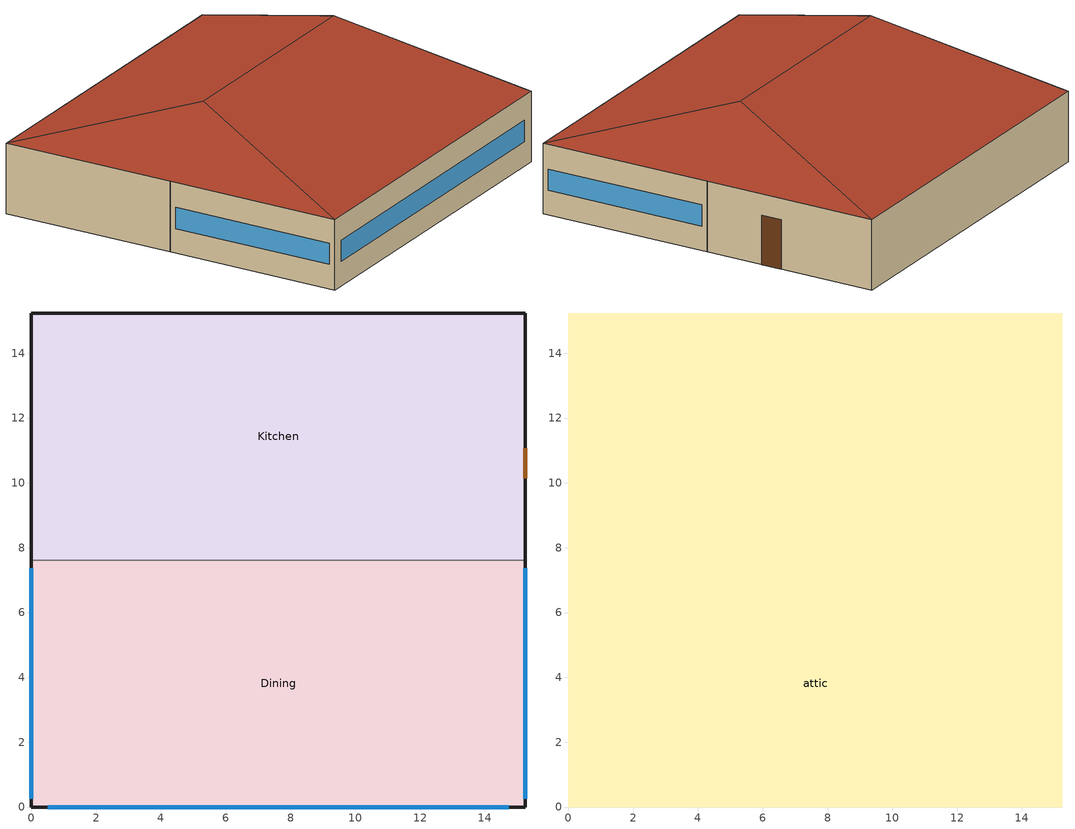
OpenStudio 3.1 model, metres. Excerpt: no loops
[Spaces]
Dining
 floor ground (Foundation F 126 Perim 3049 Area 11617): 15.24,7.62 15.24,0 0,0 0,7.62 z0
 wall outside: 0,7.62 0,0 15.24,0 15.24,7.62 z0:3.05
 wall to Kitchen: 15.24,7.62 0,7.62 z0:3.05
 window: 0.51,0 14.73,0 / 0,7.37 0,0.25 / 15.24,0.25 15.24,7.37 z1.07:1.98
Kitchen
 floor ground (Foundation F 126 Perim 3049 Area 11617): 15.24,15.24 15.24,7.62 0,7.62 0,15.24 z0
 wall outside: 15.24,7.62 15.24,15.24 0,15.24 0,7.62 z0:3.05
 door: 15.24,10.15 15.24,11.06 z0:2.13
attic
 floor to Dining: 15.24,7.62 15.24,0 0,0 0,7.62 z3.05
 floor to Kitchen: 15.24,15.24 15.24,7.62 0,7.62 0,15.24 z3.05
 roof outside: 12.7,7.62,5.59 15.24,15.24,3.05 0,15.24,3.05 2.54,7.62,5.59; 12.7,7.62,5.59 15.24,0,3.05 15.24,15.24,3.05; 2.54,7.62,5.59 0,15.24,3.05 0,0,3.05; 2.54,7.62,5.59 0,0,3.05 15.24,0,3.05 12.7,7.62,5.59
[Site]
Tampa-MacDill AFB_FL_USA: Latitude {deg}=27.85; Longitude {deg}=-82.52; Time Zone {hr}=-5; Elevation {m}=8; Terrain=City
[Building]
-QuickServiceRestaurant-ASHRAE 169-2013-2A created: 2021-08-23 21:15:35 +0000: North Axis {deg}=0; Default Construction Set=90.1-2010 - QckSrvRest - ASHRAE 169-2013-2A; Standards Number of Stories=1; Standards Number of Above Ground Stories=1; Standards Building Type=QuickServiceRestaurant
[ClimateZones]
Climate Zone Institution Name 1=ASHRAE; Climate Zone Document Name 1=ANSI/ASHRAE Standard 169; Climate Zone Document Year 1=2006; Climate Zone Value 1=2A
[Site:WaterMainsTemperature]
Calculation Method=Correlation; Annual Average Outdoor Air Temperature {C}=21.85; Maximum Difference In Monthly Average Outdoor Air Temperatures {deltaC}=14.3
[SizingPeriod:DesignDay] Barometric Pressure {Pa}=101229; Sky Clearness=0; Rain Indicator=0; Snow Indicator=0; Day of Month=21; Daylight Saving Time Indicator=0; Humidity Indicating Type=Wetbulb; Dry-Bulb Temperature Range Modifier Type=DefaultMultipliers
Name | Maximum Dry-Bulb Temperature {C} | Daily Dry-Bulb Temperature Range {deltaC} | Humidity Indicating Conditions at Maximum Dry-Bulb | Wind Speed {m/s} | Wind Direction {deg} | Month | Day Type | Solar Model Indicator | ASHRAE Taub | ASHRAE Taud
Tampa-MacDill.AFB_FL_USA Ann Clg .4% Condns DB=>MWB | 33.9 | 7.9 | 25.1 | 3.1 | 270 | 8 | SummerDesignDay | ASHRAETau | 0.491 | 2.016
Tampa-MacDill.AFB_FL_USA Ann Htg 99.6% Condns DB | 4.6 | 0 | 4.6 | 2.5 | 10 | 1 | WinterDesignDay | ASHRAEClearSky
[Site:GroundTemperature:FCfactorMethod]
January Ground Temperature {C}=24.2; February Ground Temperature {C}=18.9; March Ground Temperature {C}=15.7; April Ground Temperature {C}=13.6; May Ground Temperature {C}=15.5; June Ground Temperature {C}=17.1; July Ground Temperature {C}=21.2; August Ground Temperature {C}=26.9; September Ground Temperature {C}=27.6; October Ground Temperature {C}=27.9; November Ground Temperature {C}=27.4; December Ground Temperature {C}=26.2
[Material:NoMass] Thermal Absorptance=0.9; Solar Absorptance=0.7
Name | Roughness | Thermal Resistance {m2-K/W} | Visible Absorptance
CP02 CARPET PAD | VeryRough | 0.21648 | 0.8
Typical Insulation R-6.78 | Smooth | 1.19347 | 0.7
Typical Carpet Pad | Smooth | 0.21648 | 0.8
Typical Insulation R-9.06 | Smooth | 1.59504 | 0.7
Typical Insulation R-35.4; Typical Insulation R-35.4 1 | Smooth | 6.23479 | 0.7
Typical Insulation R-0.58 | Smooth | 0.101875 | 0.7
Typical Insulation R-0.01 | Smooth | 0.001 | 0.7
[Material]
Name | Roughness | Thickness {m} | Conductivity {W/m-K} | Density {kg/m3} | Specific Heat {J/kg-K} | Thermal Absorptance | Solar Absorptance | Visible Absorptance
100mm Normalweight concrete floor | MediumSmooth | 0.1016 | 2.31 | 2322 | 832
G01 13mm gypsum board | Smooth | 0.0127 | 0.16 | 800 | 1090 | 0.9 | 0.7 | 0.5
4 in. Normalweight Concrete Floor | MediumRough | 0.1016 | 2.31 | 2322 | 832 | 0.9 | 0.7 | 0.7
25mm Stucco | Smooth | 0.0254 | 0.72 | 1856 | 840 | 0.9 | 0.7 | 0.7
5/8 in. Gypsum Board | MediumSmooth | 0.0159 | 0.16 | 800 | 1090 | 0.9 | 0.7 | 0.7
6 in. Normalweight Concrete Floor | MediumRough | 0.1524 | 2.31 | 2322 | 832 | 0.9 | 0.7 | 0.7
8 in. Concrete Block Basement Wall | MediumRough | 0.2032 | 1.326 | 1842 | 912 | 0.9 | 0.7 | 0.7
F08 Metal surface | Smooth | 0.0008 | 45.28 | 7824 | 500 | 0.9 | 0.7 | 0.7
G05 25mm wood | MediumSmooth | 0.0254 | 0.15 | 608 | 1630 | 0.9 | 0.5 | 0.5
5/8 in. Plywood | Smooth | 0.0159 | 0.12 | 544 | 1210 | 0.9 | 0.7 | 0.7
Asphalt Shingles | VeryRough | 0.0032 | 0.04 | 1120 | 1260 | 0.9 | 0.7 | 0.7
Std Wood 6inch | MediumSmooth | 0.15 | 0.12 | 540 | 1210 | 0.9 | 0.7 | 0.7
[Construction:FfactorGroundFloor]
Foundation F 126 Perim 3049 Area 11617: F-Factor {W/m-K}=1.26344; Area {m2}=116.171; PerimeterExposed {m}=30.4856
[DefaultConstructionSet]
Name | Default Exterior Surface Constructions | Default Interior Surface Constructions | Default Ground Contact Surface Constructions | Default Exterior SubSurface Constructions | Default Interior SubSurface Constructions | Interior Partition Construction
90.1-2010 - QckSrvRest - ASHRAE 169-2013-2A | Default Surface Constructions 1 | Default Surface Constructions 2 | Default Surface Constructions 3 | Default Sub Surface Constructions 1 | Default Sub Surface Constructions 2 | Typical Interior Partition
90.1-2010 -  - Attic - ASHRAE 169-2013-2A | Default Surface Constructions 4 | Default Surface Constructions 5 | Default Surface Constructions 6 | Default Sub Surface Constructions 3 | Default Sub Surface Constructions 4
[DefaultSurfaceConstructions]
Name | Floor Construction | Wall Construction | Roof Ceiling Construction
Default Surface Constructions 1 | Typical Insulated Exterior Mass Floor R-9.35 | Typical Insulated Wood Framed Exterior Wall R-11.24 | Typical Wood Joist Attic Floor R-37.04
Default Surface Constructions 2 | Typical Interior Floor | Typical Interior Wall | Typical Interior Ceiling
Default Surface Constructions 3 | Typical Insulated Carpeted 6in Slab Floor | Typical Insulated Basement Mass Wall
Default Surface Constructions 4 | Typical Attic Soffit |  | Typical Uninsulated Wood Joist Attic Roof
Default Surface Constructions 5 | Typical Wood Joist Attic Floor R-37.04 1
Default Surface Constructions 6
[Construction]
Typical Insulated Exterior Mass Floor R-9.35: Typical Insulation R-6.78, 4 in. Normalweight Concrete Floor, Typical Carpet Pad
Typical Insulated Wood Framed Exterior Wall R-11.24: 25mm Stucco, 5/8 in. Gypsum Board, Typical Insulation R-9.06, 5/8 in. Gypsum Board
Typical Wood Joist Attic Floor R-37.04: 5/8 in. Gypsum Board, Typical Insulation R-35.4
Typical Interior Floor: 100mm Normalweight concrete floor, CP02 CARPET PAD
Typical Interior Wall: G01 13mm gypsum board, G01 13mm gypsum board
Typical Interior Ceiling: CP02 CARPET PAD, 100mm Normalweight concrete floor
Typical Insulated Carpeted 6in Slab Floor: 6 in. Normalweight Concrete Floor, Typical Carpet Pad
Typical Insulated Basement Mass Wall: 8 in. Concrete Block Basement Wall
U 0.72 SHGC 0.25 Sgl Ref-B-M Tint 6mm: REF B TINT MID 6MM
Typical Insulated Metal Door R-1.43: F08 Metal surface, Typical Insulation R-0.58
U 0.88 SHGC 0.16 Sgl Ref-A-L Clr 6mm: REF A CLEAR LO 6MM
Typical Overhead Door R-0.86: Typical Insulation R-0.01
U 1.98 SHGC 0.36 Sgl Ref-B-H Clr 6mm: REF B CLEAR HI 6MM
Typical Interior Window: Clear 3mm
Typical Interior Door; Typical Interior Partition: G05 25mm wood
Typical Attic Soffit: 5/8 in. Plywood
Typical Uninsulated Wood Joist Attic Roof: Asphalt Shingles, 5/8 in. Plywood
Typical Wood Joist Attic Floor R-37.04 1: 5/8 in. Gypsum Board, Typical Insulation R-35.4 1
InteriorFurnishings: Std Wood 6inch
[DefaultSubSurfaceConstructions]
Name | Fixed Window Construction | Operable Window Construction | Door Construction | Glass Door Construction | Overhead Door Construction | Skylight Construction | Tubular Daylight Dome Construction | Tubular Daylight Diffuser Construction
Default Sub Surface Constructions 1 | U 0.72 SHGC 0.25 Sgl Ref-B-M Tint 6mm | U 0.72 SHGC 0.25 Sgl Ref-B-M Tint 6mm | Typical Insulated Metal Door R-1.43 | U 0.88 SHGC 0.16 Sgl Ref-A-L Clr 6mm | Typical Overhead Door R-0.86 | U 1.98 SHGC 0.36 Sgl Ref-B-H Clr 6mm | Typical Interior Window | Typical Interior Window
Default Sub Surface Constructions 2 | Typical Interior Window | Typical Interior Window | Typical Interior Door
Default Sub Surface Constructions 3; Default Sub Surface Constructions 4
[WindowMaterial:Glazing] Optical Data Type=SpectralAverage; Infrared Transmittance at Normal Incidence=0; Front Side Infrared Hemispherical Emissivity=0.84; Conductivity {W/m-K}=0.9; Dirt Correction Factor for Solar and Visible Transmittance=1; Solar Diffusing=No
Name | Thickness {m} | Solar Transmittance at Normal Incidence | Front Side Solar Reflectance at Normal Incidence | Back Side Solar Reflectance at Normal Incidence | Visible Transmittance at Normal Incidence | Front Side Visible Reflectance at Normal Incidence | Back Side Visible Reflectance at Normal Incidence | Back Side Infrared Hemispherical Emissivity
REF B TINT MID 6MM | 0.006 | 0.1 | 0.11 | 0.41 | 0.13 | 0.1 | 0.32 | 0.45
REF A CLEAR LO 6MM | 0.006 | 0.066 | 0.341 | 0.493 | 0.08 | 0.41 | 0.37 | 0.4
REF B CLEAR HI 6MM | 0.006 | 0.24 | 0.16 | 0.32 | 0.3 | 0.16 | 0.29 | 0.6
Clear 3mm | 0.003 | 0.837 | 0.075 | 0.075 | 0.898 | 0.081 | 0.081 | 0.84
[Space]
Name | Space Type | Building Story | Thermal Zone | Part of Total Floor Area
Dining | QuickServiceRestaurant Dining | Building Story 1 | Dining ZN | Yes
Kitchen | QuickServiceRestaurant Kitchen | Building Story 1 | Kitchen ZN | Yes
attic | QuickServiceRestaurant Attic | Building Story 2 | attic ZN | No
[BuildingStory]
Name | Nominal Z Coordinate {m}
Building Story 1 | 0
Building Story 2 | 3.0488
[SpaceType] Standards Building Type=QuickServiceRestaurant
Name | Default Schedule Set | Design Specification Outdoor Air Object | Standards Space Type | Default Construction Set
QuickServiceRestaurant Dining | QuickServiceRestaurant Dining Schedule Set | QuickServiceRestaurant Dining Ventilation | Dining
QuickServiceRestaurant Kitchen | QuickServiceRestaurant Kitchen Schedule Set | QuickServiceRestaurant Kitchen Ventilation | Kitchen
QuickServiceRestaurant Attic | QuickServiceRestaurant Attic Schedule Set | QuickServiceRestaurant Attic Ventilation | Attic | 90.1-2010 -  - Attic - ASHRAE 169-2013-2A
[DesignSpecification:OutdoorAir]
Name | Outdoor Air Flow per Person {m3/s-person} | Outdoor Air Flow per Floor Area {m3/s-m2} | Outdoor Air Flow Air Changes per Hour {1/hr} | Outdoor Air Method | Outdoor Air Flow Rate {m3/s}
QuickServiceRestaurant Attic Ventilation | 0 | 0 | 0
QuickServiceRestaurant Dining Ventilation | 0.00353961 | 0.0009144 |  | Sum
QuickServiceRestaurant Kitchen Ventilation | 0 | 0 |  | Sum | 1.14136
[DefaultScheduleSet]
Name | Infiltration Schedule | Number of People Schedule | People Activity Level Schedule | Lighting Schedule | Electric Equipment Schedule | Gas Equipment Schedule
QuickServiceRestaurant Attic Schedule Set | Always On
QuickServiceRestaurant Dining Schedule Set | RestaurantFastFood INFIL_SCH_PNNL | RestaurantFastFood BLDG_OCC_SCH | RestaurantFastFood ACTIVITY_SCH | RestaurantFastFood BLDG_LIGHT_DINING_SCH_2010 | RestaurantFastFood BLDG_EQUIP_SCH
QuickServiceRestaurant Kitchen Schedule Set | RestaurantFastFood INFIL_SCH_PNNL | RestaurantFastFood BLDG_OCC_SCH | RestaurantFastFood ACTIVITY_SCH | RestaurantFastFood BLDG_LIGHT_KITCHEN_SCH_2010_2013 | RestaurantFastFood BLDG_EQUIP_SCH | RestaurantFastFood FF_GAS_EQUIP_SCH
[ThermostatSetpoint:DualSetpoint]
Name | Heating Setpoint Temperature Schedule | Cooling Setpoint Temperature Schedule
QuickServiceRestaurant Attic Thermostat 1
QuickServiceRestaurant Dining Thermostat 1 | RestaurantFastFood HTGSETP_SCH_NO_OPTIMUM | RestaurantFastFood CLGSETP_SCH_NO_SETBACK
QuickServiceRestaurant Kitchen Thermostat 1 | RestaurantFastFood HTGSETP_KITCHEN_SCH_NO_OPTIMUM | RestaurantFastFood CLGSETP_KITCHEN_SCH_NO_SETBACK
[People:Definition] Number of People Calculation Method=People/Area; Fraction Radiant=0.3
Name | People per Space Floor Area {person/m2}
QuickServiceRestaurant Dining People Definition | 0.753474
QuickServiceRestaurant Kitchen People Definition | 0.0538196
[People] Work Efficiency Schedule=Work Efficiency Schedule; Clothing Insulation Schedule=Clothing Schedule; Air Velocity Schedule=Air Velocity Schedule; Multiplier=1
Name | People Definition | Space or SpaceType
QuickServiceRestaurant Dining People | QuickServiceRestaurant Dining People Definition | QuickServiceRestaurant Dining
QuickServiceRestaurant Kitchen People | QuickServiceRestaurant Kitchen People Definition | QuickServiceRestaurant Kitchen
[Lights:Definition] Design Level Calculation Method=Watts/Area; Fraction Radiant=0.7; Fraction Visible=0.2; Return Air Fraction=0
Name | Watts per Space Floor Area {W/m2}
QuickServiceRestaurant Dining Lights Definition | 9.57988
QuickServiceRestaurant Kitchen Lights Definition | 10.6563
[Lights] Fraction Replaceable=1
Name | Lights Definition | Space or SpaceType
QuickServiceRestaurant Dining Lights | QuickServiceRestaurant Dining Lights Definition | QuickServiceRestaurant Dining
QuickServiceRestaurant Kitchen Lights | QuickServiceRestaurant Kitchen Lights Definition | QuickServiceRestaurant Kitchen
[ElectricEquipment:Definition]
Name | Design Level Calculation Method | Watts per Space Floor Area {W/m2} | Fraction Latent | Fraction Radiant | Fraction Lost | Design Level {W}
QuickServiceRestaurant Dining Elec Equip Definition | Watts/Area | 116.788 | 0.25 | 0.3 | 0
QuickServiceRestaurant Kitchen Elec Equip Definition | Watts/Area | 270.885 | 0.25 | 0.3 | 0.3
Kitchen Electric Equipment Definition1 | EquipmentLevel |  | 0 | 0.25 | 0 | 515.917
Kitchen Electric Equipment Definition2 | EquipmentLevel |  | 0 | 0.25 | 0 | 851.67
[ElectricEquipment]
Name | Electric Equipment Definition | Space or SpaceType | Schedule
QuickServiceRestaurant Dining Elec Equip | QuickServiceRestaurant Dining Elec Equip Definition | QuickServiceRestaurant Dining
QuickServiceRestaurant Kitchen Elec Equip | QuickServiceRestaurant Kitchen Elec Equip Definition | QuickServiceRestaurant Kitchen
Kitchen_Reach-in-Freezer | Kitchen Electric Equipment Definition1 | QuickServiceRestaurant Kitchen | RestaurantFastFood ALWAYS_ON
Kitchen_Reach-in-Refrigerator | Kitchen Electric Equipment Definition2 | QuickServiceRestaurant Kitchen | RestaurantFastFood ALWAYS_ON
[GasEquipment:Definition]
QuickServiceRestaurant Kitchen Gas Equip Definition: Design Level Calculation Method=Watts/Area; Watts per Space Floor Area {W/m2}=791.361; Fraction Latent=0.1; Fraction Radiant=0.2; Fraction Lost=0.7
[GasEquipment]
QuickServiceRestaurant Kitchen Gas Equip: Gas Equipment Definition=QuickServiceRestaurant Kitchen Gas Equip Definition; Space or SpaceType=QuickServiceRestaurant Kitchen
[SpaceInfiltration:DesignFlowRate]
Name | Space or SpaceType | Schedule | Design Flow Rate Calculation Method | Flow per Exterior Surface Area {m3/s-m2} | Constant Term Coefficient | Temperature Term Coefficient | Velocity Term Coefficient | Velocity Squared Term Coefficient | Design Flow Rate {m3/s}
Dining Infiltration | Dining | RestaurantFastFood INFIL_SCH_PNNL | Flow/ExteriorArea | 0.000569573 | 0 | 0 | 0.224 | 0
Kitchen Infiltration | Kitchen | RestaurantFastFood INFIL_SCH_PNNL | Flow/ExteriorArea | 0.000569573 | 0 | 0 | 0.224 | 0
Dining door Infiltration | Dining | RestaurantFastFood DOOR_INFIL_SCH | Flow/Space |  |  |  |  |  | 0
Space Infiltration Design Flow Rate 2 | attic | Always On | Flow/Space |  |  |  |  |  | 0.0729
[ThermalZone] Use Ideal Air Loads=No
Name | Thermostat | Primary Daylighting Control | Fraction of Zone Controlled by Primary Daylighting Control | Secondary Daylighting Control | Fraction of Zone Controlled by Secondary Daylighting Control
attic ZN | QuickServiceRestaurant Attic Thermostat 1
Dining ZN | QuickServiceRestaurant Dining Thermostat 1 | Dining Daylt Sensor 1 | 0.22 | Dining Daylt Sensor 2 | 0.22
Kitchen ZN | QuickServiceRestaurant Kitchen Thermostat 1
[Sizing:Zone]
attic ZN: Zone Cooling Design Supply Air Temperature Input Method=SupplyAirTemperature; Zone Cooling Design Supply Air Temperature {C}=14; Zone Cooling Design Supply Air Temperature Difference {deltaC}=11.11; Zone Heating Design Supply Air Temperature Input Method=SupplyAirTemperature; Zone Heating Design Supply Air Temperature {C}=40; Zone Heating Design Supply Air Temperature Difference {deltaC}=11.11; Zone Cooling Design Supply Air Humidity Ratio {kg-H2O/kg-air}=0.0085; Zone Heating Design Supply Air Humidity Ratio {kg-H2O/kg-air}=0.008; Cooling Design Air Flow Method=DesignDay; Heating Design Air Flow Method=DesignDay; Account for Dedicated Outdoor Air System=No; Dedicated Outdoor Air System Control Strategy=NeutralSupplyAir; Dedicated Outdoor Air Low Setpoint Temperature for Design {C}=autosize; Dedicated Outdoor Air High Setpoint Temperature for Design {C}=autosize
[AvailabilityManager:NightCycle] Applicability Schedule=Always On Discrete; Control Type=CycleOnAny; Thermostat Tolerance {deltaC}=1; Cycling Run Time {s}=1800
Availability Manager Night Cycle 1; Availability Manager Night Cycle 2
[Refrigeration:Compressor] Refrigeration Compressor Power Curve=Old_Low_Temp_Comp_Pwr_Curve; Refrigeration Compressor Capacity Curve=Old_Low_Temp_Comp_Cap_Curve; Rated Return Gas Temperature {C}=18.3; Rated Subcooling {deltaC}=0
Refrigeration Compressor 1; Refrigeration Compressor 2; Refrigeration Compressor 3; Refrigeration Compressor 4; Refrigeration Compressor 5; Refrigeration Compressor 6; Refrigeration Compressor 7; Refrigeration Compressor 8; Refrigeration Compressor 9; Refrigeration Compressor 10; Refrigeration Compressor 11; Refrigeration Compressor 12; Refrigeration Compressor 13; Refrigeration Compressor 14; Refrigeration Compressor 15; Refrigeration Compressor 16; Refrigeration Compressor 17; Refrigeration Compressor 18; Refrigeration Compressor 19; Refrigeration Compressor 20
[ZoneMixing]
Zone Mixing 1: Zone=Kitchen ZN; Schedule=RestaurantFastFood Hours_of_operation; Design Flow Rate Calculation Method=Flow/Zone; Design Flow Rate {m3/s}=0.416067; Source Zone=Dining ZN; Delta Temperature {deltaC}=0
[InternalMass:Definition]
Internal Mass Definition 1: Construction=InteriorFurnishings; Design Level Calculation Method=SurfaceArea/Area; Surface Area per Space Floor Area=2
[InternalMass] Internal Mass Definition=Internal Mass Definition 1; Multiplier=1
Name | Space or SpaceType
attic Mass | attic
Dining Mass | Dining
Kitchen Mass | Kitchen
[Exterior:Lights:Definition]
Name | Design Level {W}
Occ Sensing Exterior Lights Def | 1034.1
NonDimming Exterior Lights Def | 122.81
[Exterior:Lights] Control Option=AstronomicalClock
Name | Exterior Lights Definition | Schedule
Occ Sensing Exterior Lights Def | Occ Sensing Exterior Lights Def | RestaurantFastFood Exterior_lighting_schedule_b
NonDimming Exterior Lights Def | NonDimming Exterior Lights Def | RestaurantFastFood Exterior_lighting_schedule_a
[HeatExchanger:AirToAir:SensibleAndLatent]
Kitchen ZN PSZ-AC ERV: Availability Schedule=Always On Discrete; Nominal Supply Air Flow Rate {m3/s}=autosize; Sensible Effectiveness at 100% Heating Air Flow=0.7; Latent Effectiveness at 100% Heating Air Flow=0.6; Sensible Effectiveness at 75% Heating Air Flow=0.7; Latent Effectiveness at 75% Heating Air Flow=0.6; Sensible Effectiveness at 100% Cooling Air Flow=0.75; Latent Effectiveness at 100% Cooling Air Flow=0.6; Sensible Effectiveness at 75% Cooling Air Flow=0.75; Latent Effectiveness at 75% Cooling Air Flow=0.6; Nominal Electric Power {W}=868.926; Supply Air Outlet Temperature Control=No; Heat Exchanger Type=Rotary; Frost Control Type=ExhaustOnly; Threshold Temperature {C}=-23.3; Initial Defrost Time Fraction=0.167; Rate of Defrost Time Fraction Increase {1/K}=1.44; Economizer Lockout=Yes
[SetpointManager:OutdoorAirPretreat]
Setpoint Manager Outdoor Air Pretreat 1: Minimum Setpoint Temperature {C}=-99; Maximum Setpoint Temperature {C}=99; Minimum Setpoint Humidity Ratio {kgWater/kgDryAir}=1e-05; Maximum Setpoint Humidity Ratio {kgWater/kgDryAir}=1; Setpoint Node or NodeList=Kitchen ZN PSZ-AC ERV Primary Outlet Air Node
[Daylighting:Control] Space=Dining; Position Y-Coordinate {m}=1.9812; Position Z-Coordinate {m}=0.762; Illuminance Setpoint {lux}=375; Lighting Control Type=Stepped; Minimum Input Power Fraction for Continuous Dimming Control=0.3; Minimum Light Output Fraction for Continuous Dimming Control=0.2; Number of Stepped Control Steps=3; Probability Lighting will be Reset When Needed in Manual Stepped Control=1; Maximum Allowable Discomfort Glare Index=22
Name | Position X-Coordinate {m}
Dining Daylt Sensor 1 | 1.9812
Dining Daylt Sensor 2 | 13.2588
[Schedule:Constant]
Always On Discrete: Value=1
[Schedule:Ruleset]
Name | Default Day Schedule | Summer Design Day Schedule | Winter Design Day Schedule
Always On | Always On Default
Clothing Schedule | Clothing Schedule Default Winter Clothes
Air Velocity Schedule | Air Velocity Schedule Default
Work Efficiency Schedule | Work Efficiency Schedule Default
RestaurantFastFood BLDG_OCC_SCH | RestaurantFastFood BLDG_OCC_SCH Default | RestaurantFastFood BLDG_OCC_SCH Summer Design Day | RestaurantFastFood BLDG_OCC_SCH Winter Design Day
RestaurantFastFood ACTIVITY_SCH | RestaurantFastFood ACTIVITY_SCH Default | RestaurantFastFood ACTIVITY_SCH Summer Design Day | RestaurantFastFood ACTIVITY_SCH Winter Design Day
RestaurantFastFood BLDG_LIGHT_DINING_SCH_2010 | RestaurantFastFood BLDG_LIGHT_DINING_SCH_2010 Default | RestaurantFastFood BLDG_LIGHT_DINING_SCH_2010 Summer Design Day | RestaurantFastFood BLDG_LIGHT_DINING_SCH_2010 Winter Design Day
RestaurantFastFood BLDG_EQUIP_SCH | RestaurantFastFood BLDG_EQUIP_SCH Default | RestaurantFastFood BLDG_EQUIP_SCH Summer Design Day | RestaurantFastFood BLDG_EQUIP_SCH Winter Design Day
RestaurantFastFood INFIL_SCH_PNNL | RestaurantFastFood INFIL_SCH_PNNL Default | RestaurantFastFood INFIL_SCH_PNNL Summer Design Day | RestaurantFastFood INFIL_SCH_PNNL Winter Design Day
RestaurantFastFood HTGSETP_SCH_NO_OPTIMUM | RestaurantFastFood HTGSETP_SCH_NO_OPTIMUM Default | RestaurantFastFood HTGSETP_SCH_NO_OPTIMUM Summer Design Day | RestaurantFastFood HTGSETP_SCH_NO_OPTIMUM Winter Design Day
RestaurantFastFood CLGSETP_SCH_NO_SETBACK | RestaurantFastFood CLGSETP_SCH_NO_SETBACK Default | RestaurantFastFood CLGSETP_SCH_NO_SETBACK Summer Design Day | RestaurantFastFood CLGSETP_SCH_NO_SETBACK Winter Design Day
RestaurantFastFood BLDG_LIGHT_KITCHEN_SCH_2010_2013 | RestaurantFastFood BLDG_LIGHT_KITCHEN_SCH_2010_2013 Default | RestaurantFastFood BLDG_LIGHT_KITCHEN_SCH_2010_2013 Summer Design Day | RestaurantFastFood BLDG_LIGHT_KITCHEN_SCH_2010_2013 Winter Design Day
RestaurantFastFood FF_GAS_EQUIP_SCH | RestaurantFastFood FF_GAS_EQUIP_SCH Default | RestaurantFastFood FF_GAS_EQUIP_SCH Summer Design Day | RestaurantFastFood FF_GAS_EQUIP_SCH Winter Design Day
RestaurantFastFood HTGSETP_KITCHEN_SCH_NO_OPTIMUM | RestaurantFastFood HTGSETP_KITCHEN_SCH_NO_OPTIMUM Default | RestaurantFastFood HTGSETP_KITCHEN_SCH_NO_OPTIMUM Summer Design Day | RestaurantFastFood HTGSETP_KITCHEN_SCH_NO_OPTIMUM Winter Design Day
RestaurantFastFood CLGSETP_KITCHEN_SCH_NO_SETBACK | RestaurantFastFood CLGSETP_KITCHEN_SCH_NO_SETBACK Default | RestaurantFastFood CLGSETP_KITCHEN_SCH_NO_SETBACK Summer Design Day | RestaurantFastFood CLGSETP_KITCHEN_SCH_NO_SETBACK Winter Design Day
RestaurantFastFood Hours_of_operation | RestaurantFastFood Hours_of_operation Default | RestaurantFastFood Hours_of_operation Summer Design Day | RestaurantFastFood Hours_of_operation Winter Design Day
RestaurantFastFood ALWAYS_ON | RestaurantFastFood ALWAYS_ON Default | RestaurantFastFood ALWAYS_ON Summer Design Day | RestaurantFastFood ALWAYS_ON Winter Design Day
RestaurantFastFood DOOR_INFIL_SCH | RestaurantFastFood DOOR_INFIL_SCH Default | RestaurantFastFood DOOR_INFIL_SCH Summer Design Day | RestaurantFastFood DOOR_INFIL_SCH Winter Design Day
RestaurantFastFood Exterior_lighting_schedule_b | RestaurantFastFood Exterior_lighting_schedule_b Default | RestaurantFastFood Exterior_lighting_schedule_b Summer Design Day | RestaurantFastFood Exterior_lighting_schedule_b Winter Design Day
RestaurantFastFood Exterior_lighting_schedule_a | RestaurantFastFood Exterior_lighting_schedule_a Default | RestaurantFastFood Exterior_lighting_schedule_a Summer Design Day | RestaurantFastFood Exterior_lighting_schedule_a Winter Design Day
[Schedule:Day]
Always On Default; Clothing Schedule Default Winter Clothes; RestaurantFastFood BLDG_OCC_SCH Summer Design Day; RestaurantFastFood BLDG_LIGHT_DINING_SCH_2010 Summer Design Day; RestaurantFastFood BLDG_LIGHT_KITCHEN_SCH_2010_2013 Summer Design Day; RestaurantFastFood ALWAYS_ON Default; RestaurantFastFood ALWAYS_ON Winter Design Day; RestaurantFastFood ALWAYS_ON Summer Design Day; RestaurantFastFood DOOR_INFIL_SCH Summer Design Day: 24, 0, 1
Clothing Schedule Summer Clothes: 24, 0, 0.5
Air Velocity Schedule Default: 24, 0, 0.2
Work Efficiency Schedule Default; RestaurantFastFood BLDG_OCC_SCH Winter Design Day; RestaurantFastFood BLDG_LIGHT_DINING_SCH_2010 Winter Design Day; RestaurantFastFood BLDG_EQUIP_SCH Winter Design Day; RestaurantFastFood BLDG_LIGHT_KITCHEN_SCH_2010_2013 Winter Design Day; RestaurantFastFood FF_GAS_EQUIP_SCH Winter Design Day; RestaurantFastFood DOOR_INFIL_SCH Winter Design Day: 24, 0, 0
RestaurantFastFood BLDG_OCC_SCH Default: 1, 0, 0.05, 6, 0, 0, 7, 0, 0.05, 9, 0, 0.5, 11, 0, 0.2, 12, 0, 0.3, 14, 0, 0.5, 15, 0, 0.3, 16, 0, 0.2, 17, 0, 0.25, 18, 0, 0.35, 19, 0, 0.55, 20, 0, 0.65, 21, 0, 0.7, 22, 0, 0.35, 24, 0, 0.2
RestaurantFastFood BLDG_OCC_SCH Sat Day: 1, 0, 0.05, 6, 0, 0, 7, 0, 0.05, 9, 0, 0.5, 10, 0, 0.4, 11, 0, 0.2, 12, 0, 0.45, 14, 0, 0.5, 15, 0, 0.35, 18, 0, 0.3, 19, 0, 0.7, 20, 0, 0.9, 21, 0, 0.7, 22, 0, 0.65, 23, 0, 0.55, 24, 0, 0.35
RestaurantFastFood BLDG_OCC_SCH Wkdy Day: 1, 0, 0.05, 5, 0, 0, 6, 0, 0.05, 7, 0, 0.1, 10, 0, 0.4, 11, 0, 0.2, 12, 0, 0.5, 13, 0, 0.8, 14, 0, 0.7, 15, 0, 0.4, 16, 0, 0.2, 17, 0, 0.25, 18, 0, 0.5, 21, 0, 0.8, 22, 0, 0.5, 23, 0, 0.35, 24, 0, 0.2
RestaurantFastFood ACTIVITY_SCH Default; RestaurantFastFood ACTIVITY_SCH Winter Design Day; RestaurantFastFood ACTIVITY_SCH Summer Design Day: 24, 0, 120
RestaurantFastFood BLDG_LIGHT_DINING_SCH_2010 Default: 1, 0, 0.19034, 6, 0, 0.15, 8, 0, 0.28551, 10, 0, 0.47585, 16, 0, 0.66619, 22, 0, 0.57102, 23, 0, 0.47585, 24, 0, 0.28551
RestaurantFastFood BLDG_LIGHT_DINING_SCH_2010 Sat Day: 1, 0, 0.19034, 6, 0, 0.15, 8, 0, 0.28551, 10, 0, 0.57102, 17, 0, 0.76136, 22, 0, 0.85653, 23, 0, 0.47585, 24, 0, 0.28551
RestaurantFastFood BLDG_LIGHT_DINING_SCH_2010 Wkdy Day: 1, 0, 0.142755, 5, 0, 0.15, 6, 0, 0.19034, 8, 0, 0.38068, 10, 0, 0.57102, 22, 0, 0.85653, 23, 0, 0.47585, 24, 0, 0.28551
RestaurantFastFood BLDG_EQUIP_SCH Default; RestaurantFastFood BLDG_EQUIP_SCH Default|Sat|Wkdy Day; RestaurantFastFood FF_GAS_EQUIP_SCH Default; RestaurantFastFood FF_GAS_EQUIP_SCH Default|Sat|Wkdy Day: 1, 0, 0.03, 2, 0, 0.02, 3, 0, 0.03, 4, 0, 0.02, 5, 0, 0.05, 6, 0, 0.12, 7, 0, 0.13, 8, 0, 0.15, 9, 0, 0.18, 10, 0, 0.21, 11, 0, 0.26, 12, 0, 0.29, 13, 0, 0.27, 14, 0, 0.25, 16, 0, 0.23, 18, 0, 0.26, 19, 0, 0.24, 20, 0, 0.22, 21, 0, 0.2, 22, 0, 0.18, 23, 0, 0.09, 24, 0, 0.03
RestaurantFastFood BLDG_EQUIP_SCH Summer Design Day; RestaurantFastFood FF_GAS_EQUIP_SCH Summer Design Day: 24, 0, 0.29
RestaurantFastFood INFIL_SCH_PNNL Default; RestaurantFastFood INFIL_SCH_PNNL Winter Design Day; RestaurantFastFood INFIL_SCH_PNNL Summer Design Day; RestaurantFastFood INFIL_SCH_PNNL Default|WntrDsn|SmrDsn|Sat|Wkdy Day: 1, 0, 0.25, 5, 0, 1, 24, 0, 0.25
RestaurantFastFood HTGSETP_SCH_NO_OPTIMUM Default; RestaurantFastFood HTGSETP_SCH_NO_OPTIMUM Default|Sat|Wkdy Day: 3, 0, 15.56, 24, 0, 21.11
RestaurantFastFood HTGSETP_SCH_NO_OPTIMUM Summer Design Day; RestaurantFastFood HTGSETP_KITCHEN_SCH_NO_OPTIMUM Summer Design Day: 24, 0, 15.56
RestaurantFastFood HTGSETP_SCH_NO_OPTIMUM Winter Design Day: 5, 0, 15.56, 6, 0, 18.33, 24, 0, 21.11
RestaurantFastFood CLGSETP_SCH_NO_SETBACK Default; RestaurantFastFood CLGSETP_SCH_NO_SETBACK Default|Sat|Wkdy Day: 24, 0, 23.89
RestaurantFastFood CLGSETP_SCH_NO_SETBACK Summer Design Day: 5, 0, 30, 6, 0, 26.67, 24, 0, 23.89
RestaurantFastFood CLGSETP_SCH_NO_SETBACK Winter Design Day; RestaurantFastFood CLGSETP_KITCHEN_SCH_NO_SETBACK Winter Design Day: 24, 0, 30
RestaurantFastFood BLDG_LIGHT_KITCHEN_SCH_2010_2013 Default: 1, 0, 0.17776, 6, 0, 0.15, 8, 0, 0.26664, 10, 0, 0.4444, 16, 0, 0.62216, 22, 0, 0.53328, 23, 0, 0.4444, 24, 0, 0.26664
RestaurantFastFood BLDG_LIGHT_KITCHEN_SCH_2010_2013 Sat Day: 1, 0, 0.17776, 6, 0, 0.15, 8, 0, 0.26664, 10, 0, 0.53328, 17, 0, 0.71104, 22, 0, 0.79992, 23, 0, 0.4444, 24, 0, 0.26664
RestaurantFastFood BLDG_LIGHT_KITCHEN_SCH_2010_2013 Wkdy Day: 1, 0, 0.13332, 5, 0, 0.15, 6, 0, 0.17776, 8, 0, 0.35552, 10, 0, 0.53328, 22, 0, 0.79992, 23, 0, 0.4444, 24, 0, 0.26664
RestaurantFastFood HTGSETP_KITCHEN_SCH_NO_OPTIMUM Default; RestaurantFastFood HTGSETP_KITCHEN_SCH_NO_OPTIMUM Default|Sat|Wkdy Day: 3, 0, 15.56, 24, 0, 18.89
RestaurantFastFood HTGSETP_KITCHEN_SCH_NO_OPTIMUM Winter Design Day: 5, 0, 15.56, 6, 0, 17.22, 24, 0, 18.89
RestaurantFastFood CLGSETP_KITCHEN_SCH_NO_SETBACK Default; RestaurantFastFood CLGSETP_KITCHEN_SCH_NO_SETBACK Default|Sat|Wkdy Day: 24, 0, 26.11
RestaurantFastFood CLGSETP_KITCHEN_SCH_NO_SETBACK Summer Design Day: 5, 0, 30, 6, 0, 28.33, 24, 0, 26.11
RestaurantFastFood Hours_of_operation Default; RestaurantFastFood Hours_of_operation Winter Design Day; RestaurantFastFood Hours_of_operation Summer Design Day; RestaurantFastFood Hours_of_operation Default|WntrDsn|SmrDsn|Sun|Wkdy Day: 1, 0, 1, 5, 0, 0, 24, 0, 1
RestaurantFastFood DOOR_INFIL_SCH Default: 6, 0, 0, 7, 0, 0.144, 9, 0, 0.558, 11, 0, 0.258, 12, 0, 0.363, 14, 0, 0.558, 15, 0, 0.363, 16, 0, 0.258, 17, 0, 0.363, 18, 0, 0.462, 19, 0, 0.558, 20, 0, 0.65, 21, 0, 0.74, 22, 0, 0.462, 24, 0, 0.258
RestaurantFastFood DOOR_INFIL_SCH Sat Day: 6, 0, 0, 7, 0, 0.144, 9, 0, 0.558, 10, 0, 0.462, 11, 0, 0.258, 12, 0, 0.462, 14, 0, 0.558, 15, 0, 0.462, 18, 0, 0.363, 19, 0, 0.74, 20, 0, 0.915, 21, 0, 0.74, 22, 0, 0.65, 23, 0, 0.558, 24, 0, 0.363
RestaurantFastFood DOOR_INFIL_SCH Wkdy Day: 6, 0, 0, 7, 0, 0.144, 10, 0, 0.462, 11, 0, 0.258, 12, 0, 0.558, 13, 0, 0.829, 14, 0, 0.74, 15, 0, 0.462, 16, 0, 0.258, 17, 0, 0.363, 18, 0, 0.558, 21, 0, 0.829, 22, 0, 0.558, 23, 0, 0.363, 24, 0, 0.258
RestaurantFastFood Exterior_lighting_schedule_b Default; RestaurantFastFood Exterior_lighting_schedule_b Winter Design Day; RestaurantFastFood Exterior_lighting_schedule_b Summer Design Day: 1, 0, 1, 6, 0, 0.7, 24, 0, 1
RestaurantFastFood Exterior_lighting_schedule_a Default; RestaurantFastFood Exterior_lighting_schedule_a Winter Design Day; RestaurantFastFood Exterior_lighting_schedule_a Summer Design Day: 1, 0, 1, 6, 0, 0, 24, 0, 1
[Schedule:Rule] Date Specification Type=DateRange; Start Day=1
Name | Schedule Ruleset | Rule Order | Day Schedule | Start Month | End Month | End Day | Apply Saturday | Apply Monday | Apply Tuesday | Apply Wednesday | Apply Thursday | Apply Friday | Apply Sunday
Schedule Rule 1 | Clothing Schedule | 0 | Clothing Schedule Summer Clothes | 5 | 9 | 30
Schedule Rule 2 | RestaurantFastFood BLDG_OCC_SCH | 1 | RestaurantFastFood BLDG_OCC_SCH Sat Day | 1 | 12 | 31 | Yes
Schedule Rule 3 | RestaurantFastFood BLDG_OCC_SCH | 0 | RestaurantFastFood BLDG_OCC_SCH Wkdy Day | 1 | 12 | 31 |  | Yes | Yes | Yes | Yes | Yes
Schedule Rule 4 | RestaurantFastFood BLDG_LIGHT_DINING_SCH_2010 | 1 | RestaurantFastFood BLDG_LIGHT_DINING_SCH_2010 Sat Day | 1 | 12 | 31 | Yes
Schedule Rule 5 | RestaurantFastFood BLDG_LIGHT_DINING_SCH_2010 | 0 | RestaurantFastFood BLDG_LIGHT_DINING_SCH_2010 Wkdy Day | 1 | 12 | 31 |  | Yes | Yes | Yes | Yes | Yes
Schedule Rule 6 | RestaurantFastFood BLDG_EQUIP_SCH | 0 | RestaurantFastFood BLDG_EQUIP_SCH Default|Sat|Wkdy Day | 1 | 12 | 31 | Yes | Yes | Yes | Yes | Yes | Yes
Schedule Rule 7 | RestaurantFastFood INFIL_SCH_PNNL | 0 | RestaurantFastFood INFIL_SCH_PNNL Default|WntrDsn|SmrDsn|Sat|Wkdy Day | 1 | 12 | 31 | Yes | Yes | Yes | Yes | Yes | Yes
Schedule Rule 8 | RestaurantFastFood HTGSETP_SCH_NO_OPTIMUM | 0 | RestaurantFastFood HTGSETP_SCH_NO_OPTIMUM Default|Sat|Wkdy Day | 1 | 12 | 31 | Yes | Yes | Yes | Yes | Yes | Yes
Schedule Rule 9 | RestaurantFastFood CLGSETP_SCH_NO_SETBACK | 0 | RestaurantFastFood CLGSETP_SCH_NO_SETBACK Default|Sat|Wkdy Day | 1 | 12 | 31 | Yes | Yes | Yes | Yes | Yes | Yes
Schedule Rule 10 | RestaurantFastFood BLDG_LIGHT_KITCHEN_SCH_2010_2013 | 1 | RestaurantFastFood BLDG_LIGHT_KITCHEN_SCH_2010_2013 Sat Day | 1 | 12 | 31 | Yes
Schedule Rule 11 | RestaurantFastFood BLDG_LIGHT_KITCHEN_SCH_2010_2013 | 0 | RestaurantFastFood BLDG_LIGHT_KITCHEN_SCH_2010_2013 Wkdy Day | 1 | 12 | 31 |  | Yes | Yes | Yes | Yes | Yes
Schedule Rule 12 | RestaurantFastFood FF_GAS_EQUIP_SCH | 0 | RestaurantFastFood FF_GAS_EQUIP_SCH Default|Sat|Wkdy Day | 1 | 12 | 31 | Yes | Yes | Yes | Yes | Yes | Yes
Schedule Rule 13 | RestaurantFastFood HTGSETP_KITCHEN_SCH_NO_OPTIMUM | 0 | RestaurantFastFood HTGSETP_KITCHEN_SCH_NO_OPTIMUM Default|Sat|Wkdy Day | 1 | 12 | 31 | Yes | Yes | Yes | Yes | Yes | Yes
Schedule Rule 14 | RestaurantFastFood CLGSETP_KITCHEN_SCH_NO_SETBACK | 0 | RestaurantFastFood CLGSETP_KITCHEN_SCH_NO_SETBACK Default|Sat|Wkdy Day | 1 | 12 | 31 | Yes | Yes | Yes | Yes | Yes | Yes
Schedule Rule 17 | RestaurantFastFood Hours_of_operation | 0 | RestaurantFastFood Hours_of_operation Default|WntrDsn|SmrDsn|Sun|Wkdy Day | 1 | 12 | 31 |  | Yes | Yes | Yes | Yes | Yes | Yes
Schedule Rule 24 | RestaurantFastFood DOOR_INFIL_SCH | 1 | RestaurantFastFood DOOR_INFIL_SCH Sat Day | 1 | 12 | 31 | Yes
Schedule Rule 25 | RestaurantFastFood DOOR_INFIL_SCH | 0 | RestaurantFastFood DOOR_INFIL_SCH Wkdy Day | 1 | 12 | 31 |  | Yes | Yes | Yes | Yes | Yes
[Curve:Bicubic] Minimum Value of x=-40; Maximum Value of x=-17.8; Minimum Value of y=4.4; Maximum Value of y=54.4
Name | Coefficient1 Constant | Coefficient2 x | Coefficient3 x**2 | Coefficient4 y | Coefficient5 y**2 | Coefficient6 x*y | Coefficient7 x**3 | Coefficient8 y**3 | Coefficient9 x**2*y | Coefficient10 x*y**2
Old_Low_Temp_Comp_Pwr_Curve | 29669.3 | 1027.63 | 18.1066 | -442.2 | 11.1335 | -20.3805 | 0.139981 | -0.0588669 | -0.218452 | 0.203858
Old_Low_Temp_Comp_Cap_Curve | 170752 | 6102.9 | 78.262 | -2959.43 | 19.7877 | -90.9581 | 0.435965 | -0.0411577 | -0.608846 | 0.459133
